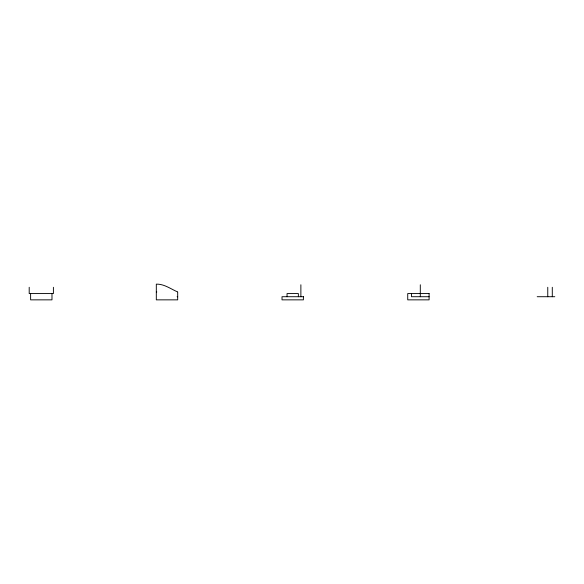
<?xml version="1.0" encoding="UTF-8"?>
<svg xmlns="http://www.w3.org/2000/svg" width="584" height="584" viewBox="0 0 584 584"><rect width="100%" height="100%" fill="white"/><g stroke="black" fill="none" stroke-linecap="round" stroke-linejoin="round"><path stroke-width="0.88" d="M177.638 296.716L177.689 296.716A18.776 18.776 0 0 1 177.149 296.701M429.094 296.716L411.501 296.716L411.501 293.569M537.2 296.716L554.8 296.716M156.315 291.964L156.541 291.964A19.301 19.301 0 0 1 156.826 291.964M177.346 291.796C170.572 288.854 164.038 283.875 156.315 284.145L156.315 299.855L177.689 299.855L177.689 291.964M552.289 287.284L552.289 296.716M547.763 287.284L547.763 296.716M420.298 284.773L420.298 296.716M300.877 284.773L300.877 296.716M298.366 296.716L298.366 293.569L287.051 293.569L287.051 296.716M53.4 287.284L53.4 293.569L29.2 293.569L29.2 287.284M51.983 293.569L51.983 299.855L30.616 299.855L30.616 293.569M429.094 293.569L407.727 293.569L407.727 299.855L429.094 299.855L429.094 293.569M303.395 296.716L282.021 296.716L282.021 299.855L303.395 299.855L303.395 296.716"/></g></svg>
